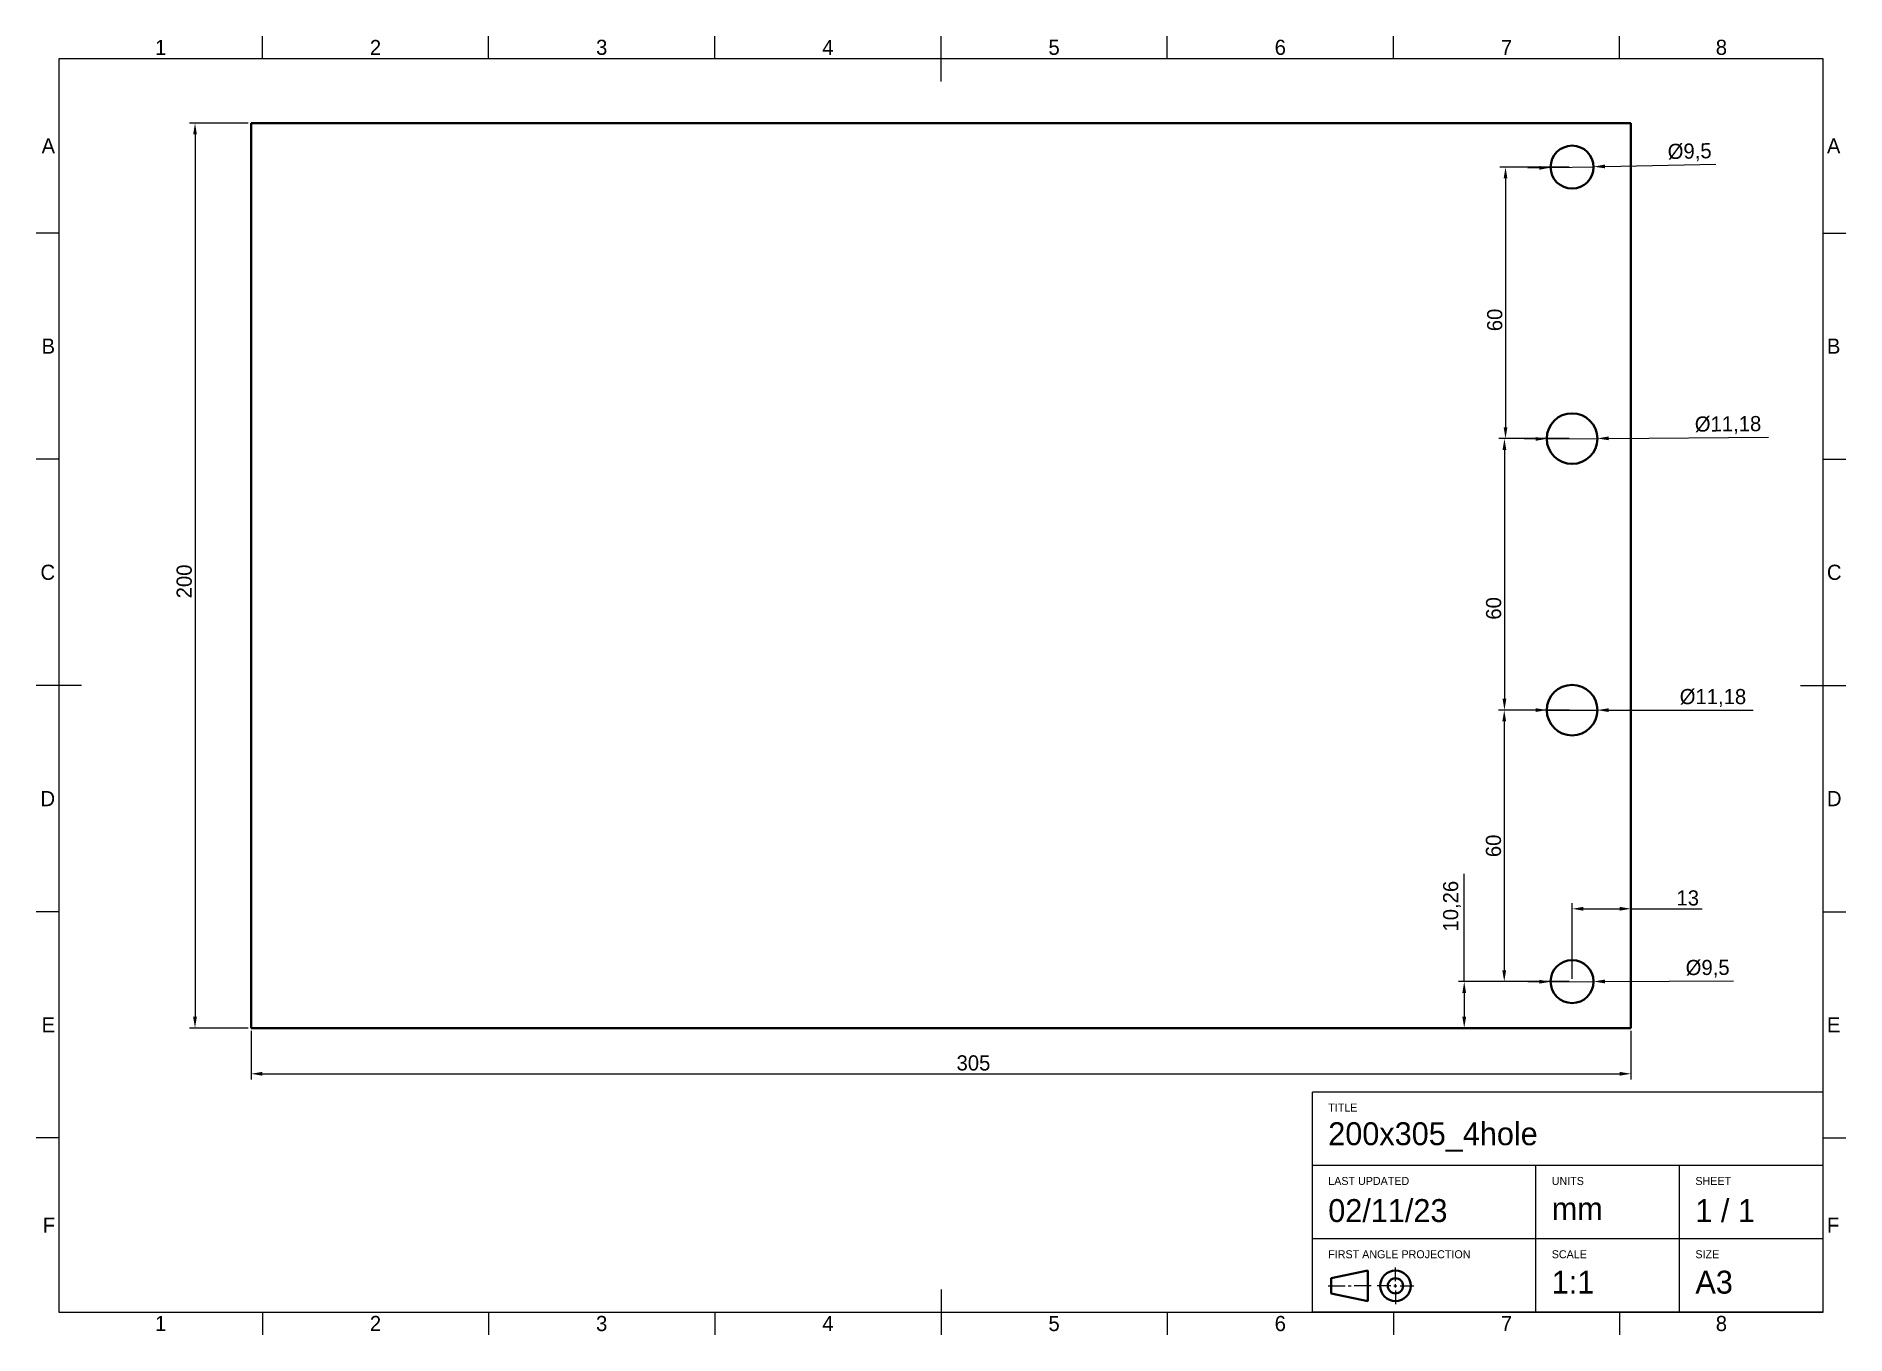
# Model space of a CAD drawing. Header units: millimetres. Extents: x 15 to 415, y 5 to 292.
import ezdxf

# ---------------------------------------------------------------- set-up
doc = ezdxf.new("R2010")
doc.units = ezdxf.units.MM
for name, color, linetype in [('Annotations', 7, 'Continuous'), ('Border', 7, 'Continuous'), ('Geometries', 7, 'Continuous')]:
    doc.layers.add(name, color=color, linetype=linetype)
doc.styles.add('Shapr0', font='txt', dxfattribs={"height": 3.3495})
doc.styles.add('Shapr1', font='txt', dxfattribs={"height": 3.3495})
doc.styles.add('Shapr2', font='txt', dxfattribs={"height": 3.3495})
doc.dimstyles.new('ISO-25', dxfattribs={"dimtxt": 2.5, "dimasz": 2.5, "dimexe": 1.25, "dimexo": 0.625, "dimtad": 1, "dimtxsty": 'Standard', "dimcen": 2.5, "dimadec": 0, "dimazin": 0, "dimtfac": 1, "dimtmove": 0, "dimatfit": 3, "dimfxl": 1, "dimarcsym": 0})

# ---------------------------------------------------------------- blocks, each defined once
blk = doc.blocks.new('*D2')
at = {"layer": 'Annotations', "color": 0, "linetype": 'Continuous', "lineweight": 15}
for p, q in [((347.25, 262.91), (344.75, 262.86)), ((349.75, 262.96), (359.25, 263.16)), ((361.75, 263.21), (386.27, 263.73))]:
    blk.add_line(p, q, dxfattribs=at)
at = {"layer": 'Annotations', "color": 0}
for points in [[(347.26, 262.49), (347.24, 263.32), (349.75, 262.96)], [(361.74, 263.63), (361.76, 262.8), (359.25, 263.16)]]:
    blk.add_solid(points, dxfattribs=at)
at = {"layer": 'Defpoints', "color": 0}
for p in [(349.75, 262.96), (359.25, 263.16)]:
    blk.add_point(p, dxfattribs=at)
at = {"layer": 'Annotations', "color": 0, "lineweight": 15, "insert": (380.49, 266.3), "char_height": 3.349, "attachment_point": 5, "rotation": 1.2032, "style": 'Shapr2'}
blk.add_mtext('\\A1;%%c9,5', dxfattribs=at)
blk = doc.blocks.new('*D3')
at = {"layer": 'Annotations', "color": 0, "linetype": 'Continuous', "lineweight": 15}
for p, q in [((346.41, 203), (343.91, 202.98)), ((348.91, 203.02), (360.09, 203.1)), ((362.59, 203.12), (397.91, 203.4))]:
    blk.add_line(p, q, dxfattribs=at)
at = {"layer": 'Annotations', "color": 0}
for points in [[(346.41, 202.58), (346.41, 203.41), (348.91, 203.02)], [(362.59, 203.54), (362.59, 202.71), (360.09, 203.1)]]:
    blk.add_solid(points, dxfattribs=at)
at = {"layer": 'Defpoints', "color": 0}
for p in [(348.91, 203.02), (360.09, 203.1)]:
    blk.add_point(p, dxfattribs=at)
at = {"layer": 'Annotations', "color": 0, "lineweight": 15, "insert": (388.97, 206.02), "char_height": 3.3495, "attachment_point": 5, "rotation": 0.4463, "style": 'Shapr2'}
blk.add_mtext('\\A1;%%c11,18', dxfattribs=at)
blk = doc.blocks.new('*D4')
at = {"layer": 'Annotations', "color": 0, "linetype": 'Continuous', "lineweight": 15}
for p, q in [((346.41, 143.06), (343.91, 143.06)), ((348.91, 143.06), (360.09, 143.06)), ((362.59, 143.06), (394.54, 143.04))]:
    blk.add_line(p, q, dxfattribs=at)
at = {"layer": 'Annotations', "color": 0}
for points in [[(346.41, 142.65), (346.41, 143.48), (348.91, 143.06)], [(362.59, 143.47), (362.59, 142.64), (360.09, 143.06)]]:
    blk.add_solid(points, dxfattribs=at)
at = {"layer": 'Defpoints', "color": 0}
for p in [(348.91, 143.06), (360.09, 143.06)]:
    blk.add_point(p, dxfattribs=at)
at = {"layer": 'Annotations', "color": 0, "lineweight": 15, "insert": (385.63, 145.74), "char_height": 3.3495, "attachment_point": 5, "rotation": 359.9779, "style": 'Shapr2'}
blk.add_mtext('\\A1;%%c11,18', dxfattribs=at)
blk = doc.blocks.new('*D5')
at = {"layer": 'Annotations', "color": 0, "linetype": 'Continuous', "lineweight": 15}
for p, q in [((347.25, 83.03), (344.75, 83.02)), ((349.75, 83.04), (359.25, 83.08)), ((361.75, 83.09), (390.2, 83.21))]:
    blk.add_line(p, q, dxfattribs=at)
at = {"layer": 'Annotations', "color": 0}
for points in [[(347.25, 82.61), (347.25, 83.45), (349.75, 83.04)], [(361.75, 83.51), (361.75, 82.67), (359.25, 83.08)]]:
    blk.add_solid(points, dxfattribs=at)
at = {"layer": 'Defpoints', "color": 0}
for p in [(349.75, 83.04), (359.25, 83.08)]:
    blk.add_point(p, dxfattribs=at)
at = {"layer": 'Annotations', "color": 0, "lineweight": 15, "insert": (384.46, 85.88), "char_height": 3.349, "attachment_point": 5, "rotation": 0.2408, "style": 'Shapr2'}
blk.add_mtext('\\A1;%%c9,5', dxfattribs=at)
blk = doc.blocks.new('*D6')
at = {"layer": 'Annotations', "color": 0, "linetype": 'Continuous', "lineweight": 15}
for p, q in [((330.65, 83.06), (330.65, 106.89)), ((353.88, 83.06), (329.4, 83.06)), ((330.65, 80.56), (330.65, 75.3))]:
    blk.add_line(p, q, dxfattribs=at)
at = {"layer": 'Annotations', "color": 0}
for points in [[(331.07, 80.56), (330.24, 80.56), (330.65, 83.06)], [(330.24, 75.3), (331.07, 75.3), (330.65, 72.8)]]:
    blk.add_solid(points, dxfattribs=at)
at = {"layer": 'Defpoints', "color": 0}
for p in [(354.5, 83.06), (62.5, 72.8), (330.65, 72.8)]:
    blk.add_point(p, dxfattribs=at)
at = {"layer": 'Annotations', "color": 0, "lineweight": 15, "insert": (327.96, 99.73), "char_height": 3.349, "attachment_point": 5, "rotation": 90, "style": 'Shapr2'}
blk.add_mtext('\\A1;10,26', dxfattribs=at)
blk = doc.blocks.new('*D7')
at = {"layer": 'Annotations', "color": 0, "linetype": 'Continuous', "lineweight": 15}
for p, q in [((354.5, 83.69), (354.5, 100.4)), ((357, 99.15), (365, 99.15)), ((367.5, 99.15), (383.23, 99.15))]:
    blk.add_line(p, q, dxfattribs=at)
at = {"layer": 'Annotations', "color": 0}
for points in [[(357, 99.57), (357, 98.73), (354.5, 99.15)], [(365, 98.73), (365, 99.57), (367.5, 99.15)]]:
    blk.add_solid(points, dxfattribs=at)
at = {"layer": 'Defpoints', "color": 0}
for p in [(367.5, 272.8), (367.5, 99.15), (354.5, 83.06)]:
    blk.add_point(p, dxfattribs=at)
at = {"layer": 'Annotations', "color": 0, "lineweight": 15, "insert": (380.06, 101.53), "char_height": 3.349, "attachment_point": 5, "style": 'Shapr2'}
blk.add_mtext('\\A1;13', dxfattribs=at)
blk = doc.blocks.new('*D8')
at = {"layer": 'Annotations', "color": 0, "linetype": 'Continuous', "lineweight": 15}
for p, q in [((353.88, 143.06), (338.25, 143.06)), ((339.5, 140.56), (339.5, 85.56)), ((353.88, 83.06), (338.25, 83.06))]:
    blk.add_line(p, q, dxfattribs=at)
at = {"layer": 'Annotations', "color": 0}
for points in [[(339.92, 140.56), (339.08, 140.56), (339.5, 143.06)], [(339.08, 85.56), (339.92, 85.56), (339.5, 83.06)]]:
    blk.add_solid(points, dxfattribs=at)
at = {"layer": 'Defpoints', "color": 0}
for p in [(354.5, 143.06), (339.5, 83.06), (354.5, 83.06)]:
    blk.add_point(p, dxfattribs=at)
at = {"layer": 'Annotations', "color": 0, "lineweight": 15, "insert": (337.13, 113.06), "char_height": 3.349, "attachment_point": 5, "rotation": 90, "style": 'Shapr2'}
blk.add_mtext('\\A1;60', dxfattribs=at)
blk = doc.blocks.new('*D9')
at = {"layer": 'Annotations', "color": 0, "linetype": 'Continuous', "lineweight": 15}
for p, q in [((353.88, 203.06), (338.29, 203.06)), ((339.54, 200.56), (339.54, 145.56)), ((353.88, 143.06), (338.29, 143.06))]:
    blk.add_line(p, q, dxfattribs=at)
at = {"layer": 'Annotations', "color": 0}
for points in [[(339.96, 200.56), (339.13, 200.56), (339.54, 203.06)], [(339.13, 145.56), (339.96, 145.56), (339.54, 143.06)]]:
    blk.add_solid(points, dxfattribs=at)
at = {"layer": 'Defpoints', "color": 0}
for p in [(354.5, 203.06), (339.54, 143.06), (354.5, 143.06)]:
    blk.add_point(p, dxfattribs=at)
at = {"layer": 'Annotations', "color": 0, "lineweight": 15, "insert": (337.17, 165.54), "char_height": 3.349, "attachment_point": 5, "rotation": 90, "style": 'Shapr2'}
blk.add_mtext('\\A1;60', dxfattribs=at)
blk = doc.blocks.new('*D10')
at = {"layer": 'Annotations', "color": 0, "linetype": 'Continuous', "lineweight": 15}
for p, q in [((353.88, 263.06), (338.53, 263.06)), ((339.78, 260.56), (339.78, 205.56)), ((353.88, 203.06), (338.53, 203.06))]:
    blk.add_line(p, q, dxfattribs=at)
at = {"layer": 'Annotations', "color": 0}
for points in [[(340.2, 260.56), (339.37, 260.56), (339.78, 263.06)], [(339.37, 205.56), (340.2, 205.56), (339.78, 203.06)]]:
    blk.add_solid(points, dxfattribs=at)
at = {"layer": 'Defpoints', "color": 0}
for p in [(354.5, 263.06), (339.78, 203.06), (354.5, 203.06)]:
    blk.add_point(p, dxfattribs=at)
at = {"layer": 'Annotations', "color": 0, "lineweight": 15, "insert": (337.41, 229.29), "char_height": 3.349, "attachment_point": 5, "rotation": 90, "style": 'Shapr2'}
blk.add_mtext('\\A1;60', dxfattribs=at)
blk = doc.blocks.new('*D11')
at = {"layer": 'Annotations', "color": 0, "linetype": 'Continuous', "lineweight": 15}
for p, q in [((61.87, 272.8), (48.86, 272.8)), ((50.11, 270.3), (50.11, 75.3)), ((61.87, 72.8), (48.86, 72.8))]:
    blk.add_line(p, q, dxfattribs=at)
at = {"layer": 'Annotations', "color": 0}
for points in [[(50.52, 270.3), (49.69, 270.3), (50.11, 272.8)], [(49.69, 75.3), (50.52, 75.3), (50.11, 72.8)]]:
    blk.add_solid(points, dxfattribs=at)
at = {"layer": 'Defpoints', "color": 0}
for p in [(62.5, 272.8), (50.11, 72.8), (62.5, 72.8)]:
    blk.add_point(p, dxfattribs=at)
at = {"layer": 'Annotations', "color": 0, "lineweight": 15, "insert": (47.73, 171.5), "char_height": 3.349, "attachment_point": 5, "rotation": 90, "style": 'Shapr2'}
blk.add_mtext('\\A1;200', dxfattribs=at)
blk = doc.blocks.new('*D12')
at = {"layer": 'Annotations', "color": 0, "linetype": 'Continuous', "lineweight": 15}
for p, q in [((62.5, 72.17), (62.5, 61.44)), ((367.5, 72.17), (367.5, 61.44)), ((65, 62.69), (365, 62.69))]:
    blk.add_line(p, q, dxfattribs=at)
at = {"layer": 'Annotations', "color": 0}
for points in [[(65, 63.11), (65, 62.27), (62.5, 62.69)], [(365, 62.27), (365, 63.11), (367.5, 62.69)]]:
    blk.add_solid(points, dxfattribs=at)
at = {"layer": 'Defpoints', "color": 0}
for p in [(62.5, 72.8), (367.5, 72.8), (367.5, 62.69)]:
    blk.add_point(p, dxfattribs=at)
at = {"layer": 'Annotations', "color": 0, "lineweight": 15, "insert": (222.17, 65.07), "char_height": 3.349, "attachment_point": 5, "style": 'Shapr2'}
blk.add_mtext('\\A1;305', dxfattribs=at)
blk = doc.blocks.new('*U13')
at = {"layer": 'Border', "linetype": 'Continuous', "lineweight": 15}
for p, q in [((410, 58.6), (297.1, 58.6)), ((297.1, 10), (297.1, 58.6)), ((410, 10), (410, 58.6)), ((410, 42.4), (297.1, 42.4)), ((346.5, 10), (346.5, 42.4)), ((378.25, 10), (378.25, 42.4)), ((410, 26.2), (297.1, 26.2)), ((315.450088, 16.837486), (315.450088, 19.875004)), ((315.450088, 15.487478), (315.450088, 16.162482)), ((300.6, 15.82498), (304.312522, 15.82498)), ((304.987526, 15.82498), (305.66253, 15.82498)), ((310.050056, 15.82498), (306.337534, 15.82498)), ((314.437582, 15.82498), (311.400064, 15.82498)), ((315.112586, 15.82498), (315.78759, 15.82498)), ((315.450088, 14.812474), (315.450088, 11.774956)), ((316.462594, 15.82498), (319.500112, 15.82498)), ((410, 10), (297.1, 10))]:
    blk.add_line(p, q, dxfattribs=at)
at = {"layer": 'Border', "linetype": 'Continuous', "lineweight": 40}
for p, q in [((301.275004, 17.51249), (309.375052, 19.2)), ((301.275004, 17.51249), (301.275004, 14.13747)), ((309.375052, 19.2), (309.375052, 12.44996)), ((301.275004, 14.13747), (309.375052, 12.44996))]:
    blk.add_line(p, q, dxfattribs=at)
for radius in [3.37502, 1.68751]:
    blk.add_circle((315.450088, 15.82498), radius, dxfattribs=at)

msp = doc.modelspace()

# ---------------------------------------------------------------- linework, layer by layer
at = {"layer": 'Border', "linetype": 'Continuous', "lineweight": 15}
for p, q in [((65, 287), (65, 292)), ((115, 287), (115, 292)), ((165, 287), (165, 292)), ((215, 282), (215, 292)), ((265, 287), (265, 292)), ((315, 287), (315, 292)), ((365, 287), (365, 292)), ((410, 287), (20, 287)), ((20, 287), (20, 10)), ((410, 10), (410, 287)), ((20, 248.5), (15, 248.5)), ((410, 248.5), (415, 248.5)), ((20, 198.5), (15, 198.5)), ((410, 198.5), (415, 198.5)), ((25, 148.5), (15, 148.5)), ((405, 148.5), (415, 148.5)), ((20, 98.5), (15, 98.5)), ((410, 98.5), (415, 98.5)), ((20, 48.5), (15, 48.5)), ((410, 48.5), (415, 48.5)), ((215, 15), (215, 5)), ((20, 10), (410, 10)), ((65, 10), (65, 5)), ((115, 10), (115, 5)), ((165, 10), (165, 5)), ((265, 10), (265, 5)), ((315, 10), (315, 5)), ((365, 10), (365, 5))]:
    msp.add_line(p, q, dxfattribs=at)
at = {"layer": 'Geometries', "linetype": 'Continuous', "lineweight": 40}
for p, q in [((367.5, 272.8), (62.5, 272.8)), ((62.5, 272.8), (62.5, 72.8)), ((367.5, 72.8), (367.5, 272.8)), ((62.5, 72.8), (367.5, 72.8))]:
    msp.add_line(p, q, dxfattribs=at)
for centre, radius in [((354.5, 263.06), 4.75), ((354.5, 203.06), 5.59), ((354.5, 143.06), 5.59), ((354.5, 83.06), 4.75)]:
    msp.add_circle(centre, radius, dxfattribs=at)

# ---------------------------------------------------------------- block references
msp.add_blockref('*U13', (0, 0))

# ---------------------------------------------------------------- texts
at = {"layer": 'Border', "linetype": 'Continuous', "lineweight": 15, "char_height": 3.349, "width": 3.3495, "style": 'Shapr0'}
for s, insert, attachment_point in [('1', (42.5, 287.825), 8), ('2', (90, 287.825), 8), ('3', (140, 287.825), 8), ('4', (190, 287.825), 8), ('5', (240, 287.825), 8), ('6', (290, 287.825), 8), ('7', (340, 287.825), 8), ('8', (387.5, 287.825), 8), ('A', (19.175, 267.75), 6), ('A', (410.825, 267.75), 4), ('B', (19.175, 223.5), 6), ('B', (410.825, 223.5), 4), ('C', (19.175, 173.5), 6), ('C', (410.825, 173.5), 4), ('D', (19.175, 123.5), 6), ('D', (410.825, 123.5), 4), ('E', (19.175, 73.5), 6), ('E', (410.825, 73.5), 4), ('F', (19.175, 29.25), 6), ('F', (410.825, 29.25), 4), ('1', (42.5, 9.175), 2), ('2', (90, 9.175), 2), ('3', (140, 9.175), 2), ('4', (190, 9.175), 2), ('5', (240, 9.175), 2), ('6', (290, 9.175), 2), ('7', (340, 9.175), 2), ('8', (387.5, 9.175), 2)]:
    msp.add_mtext(s, dxfattribs=dict(at, insert=insert, attachment_point=attachment_point))
at = {"layer": 'Border', "linetype": 'Continuous', "lineweight": 15, "attachment_point": 7, "style": 'Shapr1'}
for s, insert, char_height in [('TITLE', (300.6, 54.33), 1.7705), ('200x305_4hole', (300.6, 45.446), 5.06253), ('LAST UPDATED', (300.6, 38.092), 1.77045), ('UNITS', (350, 38.092), 1.7705), ('SHEET', (381.75, 38.092), 1.7705), ('02/11/23', (300.6, 29.856), 5.0625), ('mm', (350, 30.337), 5.0625), ('1 / 1', (381.75, 29.856), 5.0625), ('FIRST ANGLE PROJECTION', (300.6, 21.892), 1.77045), ('SCALE', (350, 21.892), 1.7705), ('SIZE', (381.75, 21.892), 1.7705), ('1:1', (350, 14.116), 5.0625), ('A3', (381.75, 14.03), 5.0625)]:
    msp.add_mtext(s, dxfattribs=dict(at, insert=insert, char_height=char_height))

# ---------------------------------------------------------------- dimensions: what is measured, and where the dimension line sits
at = {"layer": 'Annotations', "linetype": 'Continuous', "lineweight": 15}
for base, p1, p2, angle, override, picture, middle in [((50.108, 72.8), (62.5, 272.8), (62.5, 72.8), 90, {"dimscale": 1, "dimgap": 0.7, "dimdec": 2, "dimlfac": 1, "dimrnd": 0.01, "dimzin": 8, "dimdsep": 44, "dimtxsty": 'Shapr2', "dimse1": 0, "dimse2": 0, "dimadec": 2, "dimtol": 0, "dimlim": 0, "dimtp": 0, "dimtm": 0, "dimtfac": 0.6, "dimtdec": 8, "dimfrac": 2, "dimtolj": 1, "dimlwd": 15, "dimlwe": 15}, '*D11', (50.108, 171.496)), ((367.5, 99.151), (354.5, 83.06), (367.5, 272.8), 180, {"dimscale": 1, "dimgap": 0.7, "dimdec": 2, "dimlfac": 1, "dimrnd": 0.01, "dimzin": 8, "dimdsep": 44, "dimtxsty": 'Shapr2', "dimse1": 0, "dimse2": 1, "dimadec": 2, "dimtol": 0, "dimlim": 0, "dimtp": 0, "dimtm": 0, "dimtfac": 0.6, "dimtdec": 8, "dimfrac": 2, "dimtolj": 1, "dimlwd": 15, "dimlwe": 15}, '*D7', (380.062, 99.151)), ((339.783, 203.06), (354.5, 263.06), (354.5, 203.06), 90, {"dimscale": 1, "dimgap": 0.7, "dimdec": 2, "dimlfac": 1, "dimrnd": 0.01, "dimzin": 8, "dimdsep": 44, "dimtxsty": 'Shapr2', "dimse1": 0, "dimse2": 0, "dimadec": 2, "dimtol": 0, "dimlim": 0, "dimtp": 0, "dimtm": 0, "dimtfac": 0.6, "dimtdec": 8, "dimfrac": 2, "dimtolj": 1, "dimlwd": 15, "dimlwe": 15}, '*D10', (339.783, 229.288)), ((339.545, 143.06), (354.5, 203.06), (354.5, 143.06), 90, {"dimscale": 1, "dimgap": 0.7, "dimdec": 2, "dimlfac": 1, "dimrnd": 0.01, "dimzin": 8, "dimdsep": 44, "dimtxsty": 'Shapr2', "dimse1": 0, "dimse2": 0, "dimadec": 2, "dimtol": 0, "dimlim": 0, "dimtp": 0, "dimtm": 0, "dimtfac": 0.6, "dimtdec": 8, "dimfrac": 2, "dimtolj": 1, "dimlwd": 15, "dimlwe": 15}, '*D9', (339.545, 165.544)), ((339.5, 83.06), (354.5, 143.06), (354.5, 83.06), 90, {"dimscale": 1, "dimgap": 0.7, "dimdec": 2, "dimlfac": 1, "dimrnd": 0.01, "dimzin": 8, "dimdsep": 44, "dimtxsty": 'Shapr2', "dimse1": 0, "dimse2": 0, "dimadec": 2, "dimtol": 0, "dimlim": 0, "dimtp": 0, "dimtm": 0, "dimtfac": 0.6, "dimtdec": 8, "dimfrac": 2, "dimtolj": 1, "dimlwd": 15, "dimlwe": 15}, '*D8', (339.5, 113.06)), ((330.654, 72.8), (354.5, 83.06), (62.5, 72.8), 90, {"dimscale": 1, "dimgap": 0.7, "dimdec": 2, "dimlfac": 1, "dimrnd": 0.01, "dimzin": 8, "dimdsep": 44, "dimtxsty": 'Shapr2', "dimse1": 0, "dimse2": 1, "dimadec": 2, "dimtol": 0, "dimlim": 0, "dimtp": 0, "dimtm": 0, "dimtfac": 0.6, "dimtdec": 8, "dimfrac": 2, "dimtolj": 1, "dimlwd": 15, "dimlwe": 15}, '*D6', (330.654, 99.728))]:
    dim = msp.add_linear_dim(base=base, p1=p1, p2=p2, angle=angle, dimstyle='ISO-25', override=override, dxfattribs=at)
    dim.commit()
    dim.dimension.update_dxf_attribs({"geometry": picture, "text_midpoint": middle, "dimtype": 160})
for p1, p2, picture, middle in [((349.751, 262.96), (359.249, 263.16), '*D2', (380.545, 263.607)), ((348.91, 203.016), (360.09, 203.104), '*D3', (388.993, 203.329)), ((348.91, 143.062), (360.09, 143.058), '*D4', (385.625, 143.048)), ((349.75, 83.04), (359.25, 83.08), '*D5', (384.475, 83.186))]:
    dim = msp.add_diameter_dim_2p(p1=p1, p2=p2, dimstyle='ISO-25', override={"dimscale": 1, "dimgap": 0.7, "dimdec": 2, "dimlfac": 1, "dimrnd": 0.01, "dimzin": 8, "dimdsep": 44, "dimtxsty": 'Shapr2', "dimadec": 2, "dimtol": 0, "dimlim": 0, "dimtp": 0, "dimtm": 0, "dimtfac": 0.6, "dimtdec": 8, "dimfrac": 2, "dimtolj": 1, "dimlwd": 15, "dimlwe": 15}, dxfattribs=at)
    dim.commit()
    dim.dimension.update_dxf_attribs({"geometry": picture, "text_midpoint": middle, "dimtype": 163})
dim = msp.add_linear_dim(base=(367.5, 62.691), p1=(62.5, 72.8), p2=(367.5, 72.8), dimstyle='ISO-25', override={"dimscale": 1, "dimgap": 0.7, "dimdec": 2, "dimlfac": 1, "dimrnd": 0.01, "dimzin": 8, "dimdsep": 44, "dimtxsty": 'Shapr2', "dimse1": 0, "dimse2": 0, "dimadec": 2, "dimtol": 0, "dimlim": 0, "dimtp": 0, "dimtm": 0, "dimtfac": 0.6, "dimtdec": 8, "dimfrac": 2, "dimtolj": 1, "dimlwd": 15, "dimlwe": 15}, dxfattribs=at)
dim.commit()
dim.dimension.update_dxf_attribs({"geometry": '*D12', "text_midpoint": (222.174, 62.691), "dimtype": 160})

doc.saveas('drawing.dxf')
